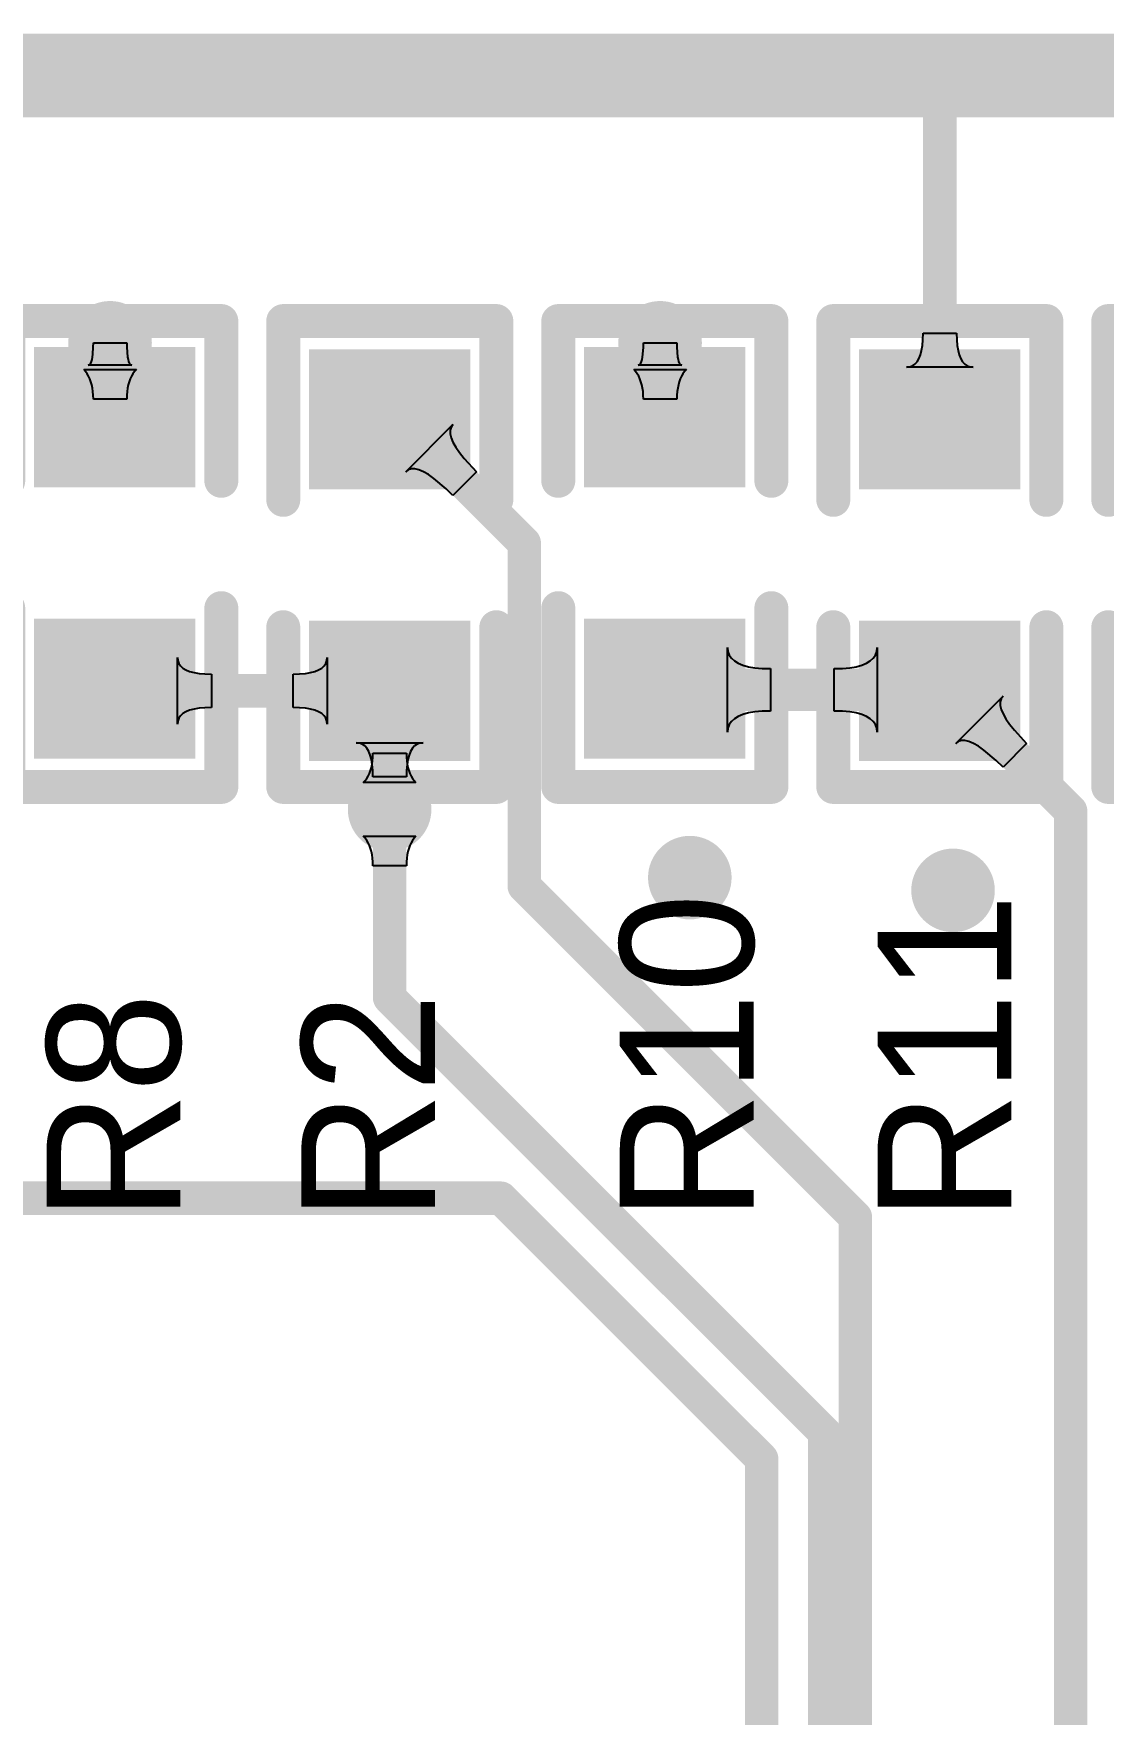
# Model space of a CAD drawing. Extents: x 244 to 457, y 184 to 319.
# Drawn here: x 338.95 to 345.35, y 259.87 to 269.92 of the extents above; entities that cross this region are included whole.
import ezdxf

# ---------------------------------------------------------------- set-up
doc = ezdxf.new("R2010")
doc.units = 0
doc.layers.get('0').update_dxf_attribs({"linetype": 'CONTINUOUS'})
for name, color, linetype in [('BOTTOMLAYER', 5, 'CONTINUOUS'), ('MULTILAYER', 9, 'CONTINUOUS'), ('TOPLAYER', 1, 'CONTINUOUS'), ('TOPOVERLAY', 2, 'CONTINUOUS'), ('TOPPASTE', 8, 'CONTINUOUS'), ('TOPSOLDER', 216, 'CONTINUOUS'), ('VIAHOLELAYER', 16, 'CONTINUOUS')]:
    doc.layers.add(name, color=color, linetype=linetype)

# ---------------------------------------------------------------- blocks, each defined once
blk = doc.blocks.new('R0603_12')
at = {"layer": 'TOPLAYER'}
for points in [[(-1.1303, -0.381), (-0.4953, -0.381), (-1.1303, 0.381), (-0.4953, 0.381)], [(0.4953, -0.381), (1.1303, -0.381), (0.4953, 0.381), (1.1303, 0.381)]]:
    blk.add_solid(points, dxfattribs=at)
at = {"layer": 'TOPOVERLAY', "const_width": 0.2032}
for points in [[(-1.38760708, 0.6373926799999999), (-0.4318, 0.6373926799999999)], [(-1.38760708, 0.6373926799999999), (-1.38760708, -0.6373926799999999)], [(0.3302, 0.6373926799999999), (1.39999974, 0.6373926799999999)], [(1.39999974, 0.6373926799999999), (1.39999974, -0.6373926799999999)], [(-1.38760708, -0.6373926799999999), (-0.4318, -0.6373926799999999)], [(0.3302, -0.6373926799999999), (1.39999974, -0.6373926799999999)]]:
    blk.add_lwpolyline(points, dxfattribs=at)
at = {"layer": 'TOPOVERLAY', "const_width": 0.1016}
for points in [[(-1.43840708, 0.6373926799999999, 1), (-1.33680708, 0.6373926799999999, 1)], [(-1.43840708, 0.6373926799999999, 1), (-1.33680708, 0.6373926799999999, 1)], [(-0.4826, 0.6373926799999999, 1), (-0.381, 0.6373926799999999, 1)], [(0.2794, 0.6373926799999999, 1), (0.381, 0.6373926799999999, 1)], [(1.34919974, 0.6373926799999999, 1), (1.45079974, 0.6373926799999999, 1)], [(1.34919974, 0.6373926799999999, 1), (1.45079974, 0.6373926799999999, 1)], [(-1.43840708, -0.6373926799999999, 1), (-1.33680708, -0.6373926799999999, 1)], [(-1.43840708, -0.6373926799999999, 1), (-1.33680708, -0.6373926799999999, 1)], [(-0.4826, -0.6373926799999999, 1), (-0.381, -0.6373926799999999, 1)], [(0.2794, -0.6373926799999999, 1), (0.381, -0.6373926799999999, 1)], [(1.34919974, -0.6373926799999999, 1), (1.45079974, -0.6373926799999999, 1)], [(1.34919974, -0.6373926799999999, 1), (1.45079974, -0.6373926799999999, 1)]]:
    blk.add_lwpolyline(points, format="xyb", close=True, dxfattribs=at)
at = {"layer": 'TOPPASTE'}
for points in [[(-1.1303, -0.381), (-0.4953, -0.381), (-1.1303, 0.381), (-0.4953, 0.381)], [(0.4953, -0.381), (1.1303, -0.381), (0.4953, 0.381), (1.1303, 0.381)]]:
    blk.add_solid(points, dxfattribs=at)
at = {"layer": 'TOPSOLDER'}
for points in [[(-1.2319, -0.4826), (-0.3937, -0.4826), (-1.2319, 0.4826), (-0.3937, 0.4826)], [(0.3937, -0.4826), (1.2319, -0.4826), (0.3937, 0.4826), (1.2319, 0.4826)]]:
    blk.add_solid(points, dxfattribs=at)
blk = doc.blocks.new('R0603_27')
at = {"layer": 'TOPLAYER'}
for points in [[(-1.1303, -0.381), (-0.4953, -0.381), (-1.1303, 0.381), (-0.4953, 0.381)], [(0.4953, -0.381), (1.1303, -0.381), (0.4953, 0.381), (1.1303, 0.381)]]:
    blk.add_solid(points, dxfattribs=at)
at = {"layer": 'TOPOVERLAY', "const_width": 0.2032}
for points in [[(-1.38760708, -0.6373926799999999), (-1.38760708, 0.6373926799999999)], [(-0.4318, 0.6373926799999999), (-1.38760708, 0.6373926799999999)], [(1.39999974, 0.6373926799999999), (0.3302, 0.6373926799999999)], [(1.39999974, -0.6373926799999999), (1.39999974, 0.6373926799999999)], [(-0.4318, -0.6373926799999999), (-1.38760708, -0.6373926799999999)], [(1.39999974, -0.6373926799999999), (0.3302, -0.6373926799999999)]]:
    blk.add_lwpolyline(points, dxfattribs=at)
at = {"layer": 'TOPOVERLAY', "const_width": 0.1016}
for points in [[(-1.43840708, 0.6373926799999999, 1), (-1.33680708, 0.6373926799999999, 1)], [(-1.43840708, 0.6373926799999999, 1), (-1.33680708, 0.6373926799999999, 1)], [(-0.4826, 0.6373926799999999, 1), (-0.381, 0.6373926799999999, 1)], [(0.2794, 0.6373926799999999, 1), (0.381, 0.6373926799999999, 1)], [(1.34919974, 0.6373926799999999, 1), (1.45079974, 0.6373926799999999, 1)], [(1.34919974, 0.6373926799999999, 1), (1.45079974, 0.6373926799999999, 1)], [(-1.43840708, -0.6373926799999999, 1), (-1.33680708, -0.6373926799999999, 1)], [(-1.43840708, -0.6373926799999999, 1), (-1.33680708, -0.6373926799999999, 1)], [(-0.4826, -0.6373926799999999, 1), (-0.381, -0.6373926799999999, 1)], [(0.2794, -0.6373926799999999, 1), (0.381, -0.6373926799999999, 1)], [(1.34919974, -0.6373926799999999, 1), (1.45079974, -0.6373926799999999, 1)], [(1.34919974, -0.6373926799999999, 1), (1.45079974, -0.6373926799999999, 1)]]:
    blk.add_lwpolyline(points, format="xyb", close=True, dxfattribs=at)
at = {"layer": 'TOPPASTE'}
for points in [[(-1.1303, -0.381), (-0.4953, -0.381), (-1.1303, 0.381), (-0.4953, 0.381)], [(0.4953, -0.381), (1.1303, -0.381), (0.4953, 0.381), (1.1303, 0.381)]]:
    blk.add_solid(points, dxfattribs=at)
at = {"layer": 'TOPSOLDER'}
for points in [[(-1.2319, -0.4826), (-0.3937, -0.4826), (-1.2319, 0.4826), (-0.3937, 0.4826)], [(0.3937, -0.4826), (1.2319, -0.4826), (0.3937, 0.4826), (1.2319, 0.4826)]]:
    blk.add_solid(points, dxfattribs=at)
blk = doc.blocks.new('R0603_28')
at = {"layer": 'TOPLAYER'}
for points in [[(-1.1303, -0.381), (-0.4953, -0.381), (-1.1303, 0.381), (-0.4953, 0.381)], [(0.4953, -0.381), (1.1303, -0.381), (0.4953, 0.381), (1.1303, 0.381)]]:
    blk.add_solid(points, dxfattribs=at)
at = {"layer": 'TOPOVERLAY', "const_width": 0.2032}
for points in [[(-0.4318, 0.6373926799999999), (-1.38760708, 0.6373926799999999)], [(-1.38760708, -0.6373926799999999), (-1.38760708, 0.6373926799999999)], [(1.39999974, 0.6373926799999999), (0.3302, 0.6373926799999999)], [(1.39999974, -0.6373926799999999), (1.39999974, 0.6373926799999999)], [(-0.4318, -0.6373926799999999), (-1.38760708, -0.6373926799999999)], [(1.39999974, -0.6373926799999999), (0.3302, -0.6373926799999999)]]:
    blk.add_lwpolyline(points, dxfattribs=at)
at = {"layer": 'TOPOVERLAY', "const_width": 0.1016}
for points in [[(-1.43840708, 0.6373926799999999, 1), (-1.33680708, 0.6373926799999999, 1)], [(-1.43840708, 0.6373926799999999, 1), (-1.33680708, 0.6373926799999999, 1)], [(-0.4826, 0.6373926799999999, 1), (-0.381, 0.6373926799999999, 1)], [(0.2794, 0.6373926799999999, 1), (0.381, 0.6373926799999999, 1)], [(1.34919974, 0.6373926799999999, 1), (1.45079974, 0.6373926799999999, 1)], [(1.34919974, 0.6373926799999999, 1), (1.45079974, 0.6373926799999999, 1)], [(-1.43840708, -0.6373926799999999, 1), (-1.33680708, -0.6373926799999999, 1)], [(-1.43840708, -0.6373926799999999, 1), (-1.33680708, -0.6373926799999999, 1)], [(-0.4826, -0.6373926799999999, 1), (-0.381, -0.6373926799999999, 1)], [(0.2794, -0.6373926799999999, 1), (0.381, -0.6373926799999999, 1)], [(1.34919974, -0.6373926799999999, 1), (1.45079974, -0.6373926799999999, 1)], [(1.34919974, -0.6373926799999999, 1), (1.45079974, -0.6373926799999999, 1)]]:
    blk.add_lwpolyline(points, format="xyb", close=True, dxfattribs=at)
at = {"layer": 'TOPPASTE'}
for points in [[(-1.1303, -0.381), (-0.4953, -0.381), (-1.1303, 0.381), (-0.4953, 0.381)], [(0.4953, -0.381), (1.1303, -0.381), (0.4953, 0.381), (1.1303, 0.381)]]:
    blk.add_solid(points, dxfattribs=at)
at = {"layer": 'TOPSOLDER'}
for points in [[(-1.2319, -0.4826), (-0.3937, -0.4826), (-1.2319, 0.4826), (-0.3937, 0.4826)], [(0.3937, -0.4826), (1.2319, -0.4826), (0.3937, 0.4826), (1.2319, 0.4826)]]:
    blk.add_solid(points, dxfattribs=at)
blk = doc.blocks.new('R0603_30')
at = {"layer": 'TOPLAYER'}
for points in [[(-1.1303, -0.381), (-0.4953, -0.381), (-1.1303, 0.381), (-0.4953, 0.381)], [(0.4953, -0.381), (1.1303, -0.381), (0.4953, 0.381), (1.1303, 0.381)]]:
    blk.add_solid(points, dxfattribs=at)
at = {"layer": 'TOPOVERLAY', "const_width": 0.2032}
for points in [[(-1.38760708, 0.6373926799999999), (-0.4318, 0.6373926799999999)], [(-1.38760708, 0.6373926799999999), (-1.38760708, -0.6373926799999999)], [(0.3302, 0.6373926799999999), (1.39999974, 0.6373926799999999)], [(1.39999974, 0.6373926799999999), (1.39999974, -0.6373926799999999)], [(-1.38760708, -0.6373926799999999), (-0.4318, -0.6373926799999999)], [(0.3302, -0.6373926799999999), (1.39999974, -0.6373926799999999)]]:
    blk.add_lwpolyline(points, dxfattribs=at)
at = {"layer": 'TOPOVERLAY', "const_width": 0.1016}
for points in [[(-1.43840708, 0.6373926799999999, 1), (-1.33680708, 0.6373926799999999, 1)], [(-1.43840708, 0.6373926799999999, 1), (-1.33680708, 0.6373926799999999, 1)], [(-0.4826, 0.6373926799999999, 1), (-0.381, 0.6373926799999999, 1)], [(0.2794, 0.6373926799999999, 1), (0.381, 0.6373926799999999, 1)], [(1.34919974, 0.6373926799999999, 1), (1.45079974, 0.6373926799999999, 1)], [(1.34919974, 0.6373926799999999, 1), (1.45079974, 0.6373926799999999, 1)], [(-1.43840708, -0.6373926799999999, 1), (-1.33680708, -0.6373926799999999, 1)], [(-1.43840708, -0.6373926799999999, 1), (-1.33680708, -0.6373926799999999, 1)], [(-0.4826, -0.6373926799999999, 1), (-0.381, -0.6373926799999999, 1)], [(0.2794, -0.6373926799999999, 1), (0.381, -0.6373926799999999, 1)], [(1.34919974, -0.6373926799999999, 1), (1.45079974, -0.6373926799999999, 1)], [(1.34919974, -0.6373926799999999, 1), (1.45079974, -0.6373926799999999, 1)]]:
    blk.add_lwpolyline(points, format="xyb", close=True, dxfattribs=at)
at = {"layer": 'TOPPASTE'}
for points in [[(-1.1303, -0.381), (-0.4953, -0.381), (-1.1303, 0.381), (-0.4953, 0.381)], [(0.4953, -0.381), (1.1303, -0.381), (0.4953, 0.381), (1.1303, 0.381)]]:
    blk.add_solid(points, dxfattribs=at)
at = {"layer": 'TOPSOLDER'}
for points in [[(-1.2319, -0.4826), (-0.3937, -0.4826), (-1.2319, 0.4826), (-0.3937, 0.4826)], [(0.3937, -0.4826), (1.2319, -0.4826), (0.3937, 0.4826), (1.2319, 0.4826)]]:
    blk.add_solid(points, dxfattribs=at)
blk = doc.blocks.new('R0603_32')
at = {"layer": 'TOPLAYER'}
for points in [[(-1.1303, -0.381), (-0.4953, -0.381), (-1.1303, 0.381), (-0.4953, 0.381)], [(0.4953, -0.381), (1.1303, -0.381), (0.4953, 0.381), (1.1303, 0.381)]]:
    blk.add_solid(points, dxfattribs=at)
at = {"layer": 'TOPOVERLAY', "const_width": 0.2032}
for points in [[(-1.38760708, 0.6373926799999999), (-0.4318, 0.6373926799999999)], [(-1.38760708, 0.6373926799999999), (-1.38760708, -0.6373926799999999)], [(0.3302, 0.6373926799999999), (1.39999974, 0.6373926799999999)], [(1.39999974, 0.6373926799999999), (1.39999974, -0.6373926799999999)], [(-1.38760708, -0.6373926799999999), (-0.4318, -0.6373926799999999)], [(0.3302, -0.6373926799999999), (1.39999974, -0.6373926799999999)]]:
    blk.add_lwpolyline(points, dxfattribs=at)
at = {"layer": 'TOPOVERLAY', "const_width": 0.1016}
for points in [[(-1.43840708, 0.6373926799999999, 1), (-1.33680708, 0.6373926799999999, 1)], [(-1.43840708, 0.6373926799999999, 1), (-1.33680708, 0.6373926799999999, 1)], [(-0.4826, 0.6373926799999999, 1), (-0.381, 0.6373926799999999, 1)], [(0.2794, 0.6373926799999999, 1), (0.381, 0.6373926799999999, 1)], [(1.34919974, 0.6373926799999999, 1), (1.45079974, 0.6373926799999999, 1)], [(1.34919974, 0.6373926799999999, 1), (1.45079974, 0.6373926799999999, 1)], [(-1.43840708, -0.6373926799999999, 1), (-1.33680708, -0.6373926799999999, 1)], [(-1.43840708, -0.6373926799999999, 1), (-1.33680708, -0.6373926799999999, 1)], [(-0.4826, -0.6373926799999999, 1), (-0.381, -0.6373926799999999, 1)], [(0.2794, -0.6373926799999999, 1), (0.381, -0.6373926799999999, 1)], [(1.34919974, -0.6373926799999999, 1), (1.45079974, -0.6373926799999999, 1)], [(1.34919974, -0.6373926799999999, 1), (1.45079974, -0.6373926799999999, 1)]]:
    blk.add_lwpolyline(points, format="xyb", close=True, dxfattribs=at)
at = {"layer": 'TOPPASTE'}
for points in [[(-1.1303, -0.381), (-0.4953, -0.381), (-1.1303, 0.381), (-0.4953, 0.381)], [(0.4953, -0.381), (1.1303, -0.381), (0.4953, 0.381), (1.1303, 0.381)]]:
    blk.add_solid(points, dxfattribs=at)
at = {"layer": 'TOPSOLDER'}
for points in [[(-1.2319, -0.4826), (-0.3937, -0.4826), (-1.2319, 0.4826), (-0.3937, 0.4826)], [(0.3937, -0.4826), (1.2319, -0.4826), (0.3937, 0.4826), (1.2319, 0.4826)]]:
    blk.add_solid(points, dxfattribs=at)

msp = doc.modelspace()

# ---------------------------------------------------------------- linework, layer by layer
at = {"layer": 'BOTTOMLAYER'}
for p, q in [((340.93441846, 265.10871286), (340.92349392, 265.1206153)), ((340.92349392, 265.1206153), (341.23849456, 265.1206153)), ((340.94419492, 265.0955455), (340.93441846, 265.10871286)), ((340.95282076, 265.08111576), (340.94419492, 265.0955455)), ((340.96029344, 265.06542364), (340.95282076, 265.08111576)), ((340.96662058, 265.0484666), (340.96029344, 265.06542364)), ((340.97179456, 265.03024718), (340.96662058, 265.0484666)), ((340.97582046, 265.01076538), (340.97179456, 265.03024718)), ((341.19019392, 265.03024718), (341.18616802, 265.01076538)), ((341.1953679, 265.0484666), (341.19019392, 265.03024718)), ((341.20169504, 265.06542364), (341.1953679, 265.0484666)), ((341.20916772, 265.08111576), (341.20169504, 265.06542364)), ((341.21779356, 265.0955455), (341.20916772, 265.08111576)), ((341.22757002, 265.10871286), (341.21779356, 265.0955455)), ((341.23849456, 265.1206153), (341.22757002, 265.10871286)), ((340.9786932, 264.9900212), (340.97582046, 265.01076538)), ((340.9804204, 264.96801464), (340.9786932, 264.9900212)), ((340.98099444, 264.94474316), (340.9804204, 264.96801464)), ((341.18099404, 264.94474316), (340.98099444, 264.94474316)), ((341.18156808, 264.96801464), (341.18099404, 264.94474316)), ((341.18329528, 264.9900212), (341.18156808, 264.96801464)), ((341.18616802, 265.01076538), (341.18329528, 264.9900212))]:
    msp.add_line(p, q, dxfattribs=at)
for points, const_width in [([(339.28349466, 268.07379964, 1), (339.53349162, 268.07379964, 1)], 0.2499995), ([(342.57420182, 268.07379964, 1), (342.82419878, 268.07379964, 1)], 0.2499995), ([(340.95599576, 265.28129824, 1), (341.20599272, 265.28129824, 1)], 0.2499995), ([(341.03099434, 265.28129824, 1), (341.13099414, 265.28129824, 1)], 0.0999998), ([(342.75200182, 264.87339964, 1), (343.00199878, 264.87339964, 1)], 0.2499995), ([(344.32680182, 264.79719964, 1), (344.57679878, 264.79719964, 1)], 0.2499995), ([(341.03099434, 264.1548057, 1), (341.13099414, 264.1548057, 1)], 0.0999998), ([(341.03099434, 264.1548057, 1), (341.13099414, 264.1548057, 1)], 0.0999998), ([(341.6962559, 262.95525514, 1), (341.7962557, 262.95525514, 1)], 0.0999998), ([(341.6962559, 262.95525514, 1), (341.7962557, 262.95525514, 1)], 0.0999998), ([(343.6346061, 261.55119394, 1), (343.7346059, 261.55119394, 1)], 0.0999998), ([(343.6346061, 261.55119394, 1), (343.7346059, 261.55119394, 1)], 0.0999998), ([(343.2568065, 261.39470454, 1), (343.3568063, 261.39470454, 1)], 0.0999998), ([(343.2568065, 261.39470454, 1), (343.3568063, 261.39470454, 1)], 0.0999998)]:
    msp.add_lwpolyline(points, format="xyb", close=True, dxfattribs=dict(at, const_width=const_width))
at = {"layer": 'BOTTOMLAYER', "const_width": 0.1999996}
for points in [[(341.08099424, 264.1548057), (341.08099424, 265.28129824)], [(341.08099424, 264.1548057), (343.684606, 261.55119394)], [(338.5975448, 262.95525514), (341.7462558, 262.95525514)], [(341.7462558, 262.95525514), (343.3068064, 261.39470454)], [(343.684606, 250.93496168), (343.684606, 261.55119394)], [(343.3068064, 252.14600574), (343.3068064, 261.39470454)]]:
    msp.add_lwpolyline(points, dxfattribs=at)
at = {"layer": 'MULTILAYER', "const_width": 0.2499995}
for points in [[(339.28349466, 268.07379964, 1), (339.53349162, 268.07379964, 1)], [(342.57420182, 268.07379964, 1), (342.82419878, 268.07379964, 1)], [(340.95599576, 265.28129824, 1), (341.20599272, 265.28129824, 1)], [(342.75200182, 264.87339964, 1), (343.00199878, 264.87339964, 1)], [(344.32680182, 264.79719964, 1), (344.57679878, 264.79719964, 1)]]:
    msp.add_lwpolyline(points, format="xyb", close=True, dxfattribs=at)
at = {"layer": 'TOPLAYER'}
for p, q in [((339.3057603, 268.0057632), (339.30818854, 268.04845298)), ((339.30818854, 268.04845298), (339.30849334, 268.07379964)), ((339.30849334, 268.07379964), (339.50849294, 268.07379964)), ((339.50849294, 268.07379964), (339.50879774, 268.04845298)), ((339.50879774, 268.04845298), (339.51334942, 267.98842262)), ((342.59646746, 268.0057632), (342.5988957, 268.04845298)), ((342.5988957, 268.04845298), (342.5992005, 268.07379964)), ((342.5992005, 268.07379964), (342.7992001, 268.07379964)), ((342.7992001, 268.07379964), (342.7995049, 268.04845298)), ((342.7995049, 268.04845298), (342.80405658, 267.98842262)), ((344.26376918, 268.02749798), (344.2687679, 268.05795512)), ((344.2687679, 268.05795512), (344.27176764, 268.09247118)), ((344.27176764, 268.09247118), (344.2727684, 268.13105124)), ((344.2727684, 268.13105124), (344.472768, 268.13105124)), ((344.472768, 268.13105124), (344.47376876, 268.09247118)), ((344.47376876, 268.09247118), (344.4767685, 268.05795512)), ((344.4767685, 268.05795512), (344.48176722, 268.02749798)), ((339.2781378, 267.9403963), (339.28390614, 267.9417298)), ((339.53884848, 267.9403963), (339.2781378, 267.9403963)), ((339.28390614, 267.9417298), (339.28906488, 267.94573284)), ((339.28906488, 267.94573284), (339.2936191, 267.95240288)), ((339.2936191, 267.95240288), (339.29756626, 267.96173992)), ((339.29756626, 267.96173992), (339.30090382, 267.9737465)), ((339.30090382, 267.9737465), (339.30363686, 267.98842262)), ((339.30363686, 267.98842262), (339.3057603, 268.0057632)), ((339.51334942, 267.98842262), (339.51608246, 267.9737465)), ((339.51608246, 267.9737465), (339.51942002, 267.96173992)), ((339.51942002, 267.96173992), (339.52336718, 267.95240288)), ((339.52336718, 267.95240288), (339.5279214, 267.94573284)), ((339.5279214, 267.94573284), (339.53308014, 267.9417298)), ((339.53308014, 267.9417298), (339.53884848, 267.9403963)), ((342.56884496, 267.9403963), (342.5746133, 267.9417298)), ((342.82955564, 267.9403963), (342.56884496, 267.9403963)), ((342.5746133, 267.9417298), (342.57977204, 267.94573284)), ((342.57977204, 267.94573284), (342.58432626, 267.95240288)), ((342.58432626, 267.95240288), (342.58827342, 267.96173992)), ((342.58827342, 267.96173992), (342.59161098, 267.9737465)), ((342.59161098, 267.9737465), (342.59434402, 267.98842262)), ((342.59434402, 267.98842262), (342.59646746, 268.0057632)), ((342.80405658, 267.98842262), (342.80678962, 267.9737465)), ((342.80678962, 267.9737465), (342.81012718, 267.96173992)), ((342.81012718, 267.96173992), (342.81407434, 267.95240288)), ((342.81407434, 267.95240288), (342.81862856, 267.94573284)), ((342.81862856, 267.94573284), (342.8237873, 267.9417298)), ((342.8237873, 267.9417298), (342.82955564, 267.9403963)), ((344.20876802, 267.93612656), (344.22376926, 267.94627894)), ((344.22376926, 267.94627894), (344.23676898, 267.96049024)), ((344.23676898, 267.96049024), (344.24776972, 267.97876554)), ((344.24776972, 267.97876554), (344.25676894, 268.00109976)), ((344.25676894, 268.00109976), (344.26376918, 268.02749798)), ((344.48176722, 268.02749798), (344.48876746, 268.00109976)), ((344.48876746, 268.00109976), (344.49776668, 267.97876554)), ((344.49776668, 267.97876554), (344.50876742, 267.96049024)), ((344.50876742, 267.96049024), (344.52176714, 267.94627894)), ((344.52176714, 267.94627894), (344.53676838, 267.93612656)), ((339.26191736, 267.90121426), (339.25099282, 267.9131167)), ((339.25099282, 267.9131167), (339.56599346, 267.9131167)), ((339.27169382, 267.8880469), (339.26191736, 267.90121426)), ((339.28031966, 267.87361716), (339.27169382, 267.8880469)), ((339.28779234, 267.85792504), (339.28031966, 267.87361716)), ((339.29411948, 267.840968), (339.28779234, 267.85792504)), ((339.29929346, 267.82274858), (339.29411948, 267.840968)), ((339.5228668, 267.840968), (339.51769282, 267.82274858)), ((339.52919394, 267.85792504), (339.5228668, 267.840968)), ((339.53666662, 267.87361716), (339.52919394, 267.85792504)), ((339.54529246, 267.8880469), (339.53666662, 267.87361716)), ((339.55506892, 267.90121426), (339.54529246, 267.8880469)), ((339.56599346, 267.9131167), (339.55506892, 267.90121426)), ((342.55262452, 267.90121426), (342.54169998, 267.9131167)), ((342.54169998, 267.9131167), (342.85670062, 267.9131167)), ((342.56240098, 267.8880469), (342.55262452, 267.90121426)), ((342.57102682, 267.87361716), (342.56240098, 267.8880469)), ((342.5784995, 267.85792504), (342.57102682, 267.87361716)), ((342.58482664, 267.840968), (342.5784995, 267.85792504)), ((342.59000062, 267.82274858), (342.58482664, 267.840968)), ((342.81357396, 267.840968), (342.80839998, 267.82274858)), ((342.8199011, 267.85792504), (342.81357396, 267.840968)), ((342.82737378, 267.87361716), (342.8199011, 267.85792504)), ((342.83599962, 267.8880469), (342.82737378, 267.87361716)), ((342.84577608, 267.90121426), (342.83599962, 267.8880469)), ((342.85670062, 267.9131167), (342.84577608, 267.90121426)), ((344.1727686, 267.92800364), (344.1917678, 267.9300331)), ((344.5727678, 267.92800364), (344.1727686, 267.92800364)), ((344.1917678, 267.9300331), (344.20876802, 267.93612656)), ((344.53676838, 267.93612656), (344.5537686, 267.9300331)), ((344.5537686, 267.9300331), (344.5727678, 267.92800364)), ((339.30331936, 267.80326678), (339.29929346, 267.82274858)), ((339.3061921, 267.7825226), (339.30331936, 267.80326678)), ((339.3079193, 267.76051604), (339.3061921, 267.7825226)), ((339.30849334, 267.73724456), (339.3079193, 267.76051604)), ((339.50906698, 267.76051604), (339.50849294, 267.73724456)), ((339.51079418, 267.7825226), (339.50906698, 267.76051604)), ((339.51366692, 267.80326678), (339.51079418, 267.7825226)), ((339.51769282, 267.82274858), (339.51366692, 267.80326678)), ((342.59402652, 267.80326678), (342.59000062, 267.82274858)), ((342.59689926, 267.7825226), (342.59402652, 267.80326678)), ((342.59862646, 267.76051604), (342.59689926, 267.7825226)), ((342.5992005, 267.73724456), (342.59862646, 267.76051604)), ((342.79977414, 267.76051604), (342.7992001, 267.73724456)), ((342.80150134, 267.7825226), (342.79977414, 267.76051604)), ((342.80437408, 267.80326678), (342.80150134, 267.7825226)), ((342.80839998, 267.82274858), (342.80437408, 267.80326678)), ((339.50849294, 267.73724456), (339.30849334, 267.73724456)), ((342.7992001, 267.73724456), (342.5992005, 267.73724456)), ((341.17717134, 267.30214764), (341.46001304, 267.58498934)), ((341.44869988, 267.56943438), (341.4430433, 267.55104986)), ((341.4430433, 267.55104986), (341.4430433, 267.52983578)), ((341.46001304, 267.58498934), (341.44869988, 267.56943438)), ((341.4430433, 267.52983578), (341.44869988, 267.50579468)), ((341.44869988, 267.50579468), (341.46001304, 267.47892402)), ((341.46001304, 267.47892402), (341.47698278, 267.44922634)), ((341.47698278, 267.44922634), (341.49961164, 267.4166991)), ((341.49961164, 267.4166991), (341.52789454, 267.3813423)), ((341.52789454, 267.3813423), (341.60143516, 267.30214764)), ((341.1927263, 267.3134608), (341.17717134, 267.30214764)), ((341.21111082, 267.31911738), (341.1927263, 267.3134608)), ((341.2323249, 267.31911738), (341.21111082, 267.31911738)), ((341.256366, 267.3134608), (341.2323249, 267.31911738)), ((341.28323666, 267.30214764), (341.256366, 267.3134608)), ((341.31293434, 267.2851779), (341.28323666, 267.30214764)), ((341.34546158, 267.26254904), (341.31293434, 267.2851779)), ((341.41899966, 267.20032412), (341.34546158, 267.26254904)), ((341.60143516, 267.30214764), (341.46001304, 267.16072552)), ((341.46001304, 267.16072552), (341.41899966, 267.20032412)), ((343.10231862, 265.7431947), (343.10231862, 266.2511947)), ((343.10231862, 266.2511947), (343.1048891, 266.2270647)), ((343.99529372, 266.2270647), (343.9978642, 266.2511947)), ((343.9978642, 266.2511947), (343.9978642, 265.7431947)), ((339.81161146, 265.79100004), (339.81161146, 266.19099924)), ((339.81161146, 266.19099924), (339.81364092, 266.17200004)), ((339.81364092, 266.17200004), (339.81973438, 266.15499982)), ((339.81973438, 266.15499982), (339.82988676, 266.13999858)), ((339.82988676, 266.13999858), (339.84409806, 266.12699886)), ((340.67467044, 266.12699886), (340.68888174, 266.13999858)), ((340.68888174, 266.13999858), (340.69903412, 266.15499982)), ((340.69903412, 266.15499982), (340.70512758, 266.17200004)), ((340.70512758, 266.17200004), (340.70715704, 266.19099924)), ((340.70715704, 266.19099924), (340.70715704, 265.79100004)), ((343.1048891, 266.2270647), (343.11260054, 266.2054747)), ((343.11260054, 266.2054747), (343.12545294, 266.1864247)), ((343.12545294, 266.1864247), (343.1434463, 266.1699147)), ((343.1434463, 266.1699147), (343.16658062, 266.1559447)), ((343.16658062, 266.1559447), (343.1948559, 266.1445147)), ((343.1948559, 266.1445147), (343.22827214, 266.1356247)), ((343.22827214, 266.1356247), (343.26682934, 266.1292747)), ((343.26682934, 266.1292747), (343.3105275, 266.1254647)), ((343.78965532, 266.1254647), (343.83335348, 266.1292747)), ((343.83335348, 266.1292747), (343.87191068, 266.1356247)), ((343.87191068, 266.1356247), (343.90532692, 266.1445147)), ((343.90532692, 266.1445147), (343.9336022, 266.1559447)), ((343.9336022, 266.1559447), (343.95673652, 266.1699147)), ((343.95673652, 266.1699147), (343.97472988, 266.1864247)), ((343.97472988, 266.1864247), (343.98758228, 266.2054747)), ((343.98758228, 266.2054747), (343.99529372, 266.2270647)), ((339.84409806, 266.12699886), (339.86237336, 266.11599812)), ((339.86237336, 266.11599812), (339.88470758, 266.1069989)), ((339.88470758, 266.1069989), (339.9111058, 266.09999866)), ((339.9111058, 266.09999866), (339.94156294, 266.09499994)), ((339.94156294, 266.09499994), (339.976079, 266.0920002)), ((339.976079, 266.0920002), (340.01465906, 266.09099944)), ((340.01465906, 266.09099944), (340.01465906, 265.89099984)), ((340.50410944, 266.09099944), (340.5426895, 266.0920002)), ((340.50410944, 265.89099984), (340.50410944, 266.09099944)), ((340.5426895, 266.0920002), (340.57720556, 266.09499994)), ((340.57720556, 266.09499994), (340.6076627, 266.09999866)), ((340.6076627, 266.09999866), (340.63406092, 266.1069989)), ((340.63406092, 266.1069989), (340.65639514, 266.11599812)), ((340.65639514, 266.11599812), (340.67467044, 266.12699886)), ((343.3105275, 266.1254647), (343.35936662, 266.1241947)), ((343.35936662, 266.1241947), (343.35936662, 265.8701947)), ((343.7408162, 266.1241947), (343.78965532, 266.1254647)), ((343.7408162, 265.8701947), (343.7408162, 266.1241947)), ((344.4678785, 265.67654764), (344.7507202, 265.95938934)), ((344.73940704, 265.94383438), (344.73375046, 265.92544986)), ((344.7507202, 265.95938934), (344.73940704, 265.94383438)), ((339.82988676, 265.8420007), (339.81973438, 265.82699946)), ((339.84409806, 265.85500042), (339.82988676, 265.8420007)), ((339.86237336, 265.86600116), (339.84409806, 265.85500042)), ((339.88470758, 265.87500038), (339.86237336, 265.86600116)), ((339.9111058, 265.88200062), (339.88470758, 265.87500038)), ((339.94156294, 265.88699934), (339.9111058, 265.88200062)), ((339.976079, 265.88999908), (339.94156294, 265.88699934)), ((340.01465906, 265.89099984), (339.976079, 265.88999908)), ((340.5426895, 265.88999908), (340.50410944, 265.89099984)), ((340.57720556, 265.88699934), (340.5426895, 265.88999908)), ((340.6076627, 265.88200062), (340.57720556, 265.88699934)), ((340.63406092, 265.87500038), (340.6076627, 265.88200062)), ((340.65639514, 265.86600116), (340.63406092, 265.87500038)), ((340.67467044, 265.85500042), (340.65639514, 265.86600116)), ((340.68888174, 265.8420007), (340.67467044, 265.85500042)), ((340.69903412, 265.82699946), (340.68888174, 265.8420007)), ((343.16658062, 265.8384447), (343.1434463, 265.8244747)), ((343.1948559, 265.8498747), (343.16658062, 265.8384447)), ((343.22827214, 265.8587647), (343.1948559, 265.8498747)), ((343.26682934, 265.8651147), (343.22827214, 265.8587647)), ((343.3105275, 265.8689247), (343.26682934, 265.8651147)), ((343.35936662, 265.8701947), (343.3105275, 265.8689247)), ((343.78965532, 265.8689247), (343.7408162, 265.8701947)), ((343.83335348, 265.8651147), (343.78965532, 265.8689247)), ((343.87191068, 265.8587647), (343.83335348, 265.8651147)), ((343.90532692, 265.8498747), (343.87191068, 265.8587647)), ((343.9336022, 265.8384447), (343.90532692, 265.8498747)), ((343.95673652, 265.8244747), (343.9336022, 265.8384447)), ((344.73375046, 265.92544986), (344.73375046, 265.90423578)), ((344.73375046, 265.90423578), (344.73940704, 265.88019468)), ((344.73940704, 265.88019468), (344.7507202, 265.85332402)), ((344.7507202, 265.85332402), (344.76768994, 265.82362634)), ((339.81364092, 265.80999924), (339.81161146, 265.79100004)), ((339.81973438, 265.82699946), (339.81364092, 265.80999924)), ((340.70512758, 265.80999924), (340.69903412, 265.82699946)), ((340.70715704, 265.79100004), (340.70512758, 265.80999924)), ((343.1048891, 265.7673247), (343.10231862, 265.7431947)), ((343.11260054, 265.7889147), (343.1048891, 265.7673247)), ((343.12545294, 265.8079647), (343.11260054, 265.7889147)), ((343.1434463, 265.8244747), (343.12545294, 265.8079647)), ((343.97472988, 265.8079647), (343.95673652, 265.8244747)), ((343.98758228, 265.7889147), (343.97472988, 265.8079647)), ((343.99529372, 265.7673247), (343.98758228, 265.7889147)), ((343.9978642, 265.7431947), (343.99529372, 265.7673247)), ((344.76768994, 265.82362634), (344.7903188, 265.7910991)), ((344.7903188, 265.7910991), (344.8186017, 265.7557423)), ((344.8186017, 265.7557423), (344.89214232, 265.67654764)), ((340.89999384, 265.67756618), (340.88099464, 265.67959564)), ((340.88099464, 265.67959564), (341.28099384, 265.67959564)), ((340.91699406, 265.67147272), (340.89999384, 265.67756618)), ((340.9319953, 265.66132034), (340.91699406, 265.67147272)), ((340.94499502, 265.64710904), (340.9319953, 265.66132034)), ((340.95599576, 265.62883374), (340.94499502, 265.64710904)), ((340.96499498, 265.60649952), (340.95599576, 265.62883374)), ((341.20599272, 265.62883374), (341.1969935, 265.60649952)), ((341.21699346, 265.64710904), (341.20599272, 265.62883374)), ((341.22999318, 265.66132034), (341.21699346, 265.64710904)), ((341.24499442, 265.67147272), (341.22999318, 265.66132034)), ((341.26199464, 265.67756618), (341.24499442, 265.67147272)), ((341.28099384, 265.67959564), (341.26199464, 265.67756618)), ((344.48343346, 265.6878608), (344.4678785, 265.67654764)), ((344.50181798, 265.69351738), (344.48343346, 265.6878608)), ((344.52303206, 265.69351738), (344.50181798, 265.69351738)), ((344.54707316, 265.6878608), (344.52303206, 265.69351738)), ((344.57394382, 265.67654764), (344.54707316, 265.6878608)), ((344.6036415, 265.6595779), (344.57394382, 265.67654764)), ((344.63616874, 265.63694904), (344.6036415, 265.6595779)), ((344.70970682, 265.57472412), (344.63616874, 265.63694904)), ((344.89214232, 265.67654764), (344.7507202, 265.53512552)), ((340.97199522, 265.5801013), (340.96499498, 265.60649952)), ((340.96662058, 265.51412988), (340.97179456, 265.5323493)), ((340.97179456, 265.5323493), (340.97582046, 265.5518311)), ((340.97699394, 265.54964416), (340.97199522, 265.5801013)), ((340.97582046, 265.5518311), (340.9786932, 265.57257528)), ((340.97999368, 265.5151281), (340.97699394, 265.54964416)), ((340.9786932, 265.57257528), (340.9804204, 265.59458184)), ((340.9804204, 265.59458184), (340.98099444, 265.61785332)), ((340.98099444, 265.61785332), (341.18099404, 265.61785332)), ((341.18099404, 265.61785332), (341.18156808, 265.59458184)), ((341.18156808, 265.59458184), (341.18329528, 265.57257528)), ((341.18499454, 265.54964416), (341.1819948, 265.5151281)), ((341.18329528, 265.57257528), (341.18616802, 265.5518311)), ((341.18999326, 265.5801013), (341.18499454, 265.54964416)), ((341.18616802, 265.5518311), (341.19019392, 265.5323493)), ((341.1969935, 265.60649952), (341.18999326, 265.5801013)), ((341.19019392, 265.5323493), (341.1953679, 265.51412988)), ((344.7507202, 265.53512552), (344.70970682, 265.57472412)), ((340.92349392, 265.44198118), (340.93441846, 265.45388362)), ((341.23849456, 265.44198118), (340.92349392, 265.44198118)), ((340.93441846, 265.45388362), (340.94419492, 265.46705098)), ((340.94419492, 265.46705098), (340.95282076, 265.48148072)), ((340.95282076, 265.48148072), (340.96029344, 265.49717284)), ((340.96029344, 265.49717284), (340.96662058, 265.51412988)), ((340.98099444, 265.47654804), (340.97999368, 265.5151281)), ((341.18099404, 265.47654804), (340.98099444, 265.47654804)), ((341.1819948, 265.5151281), (341.18099404, 265.47654804)), ((341.1953679, 265.51412988), (341.20169504, 265.49717284)), ((341.20169504, 265.49717284), (341.20916772, 265.48148072)), ((341.20916772, 265.48148072), (341.21779356, 265.46705098)), ((341.21779356, 265.46705098), (341.22757002, 265.45388362)), ((341.22757002, 265.45388362), (341.23849456, 265.44198118))]:
    msp.add_line(p, q, dxfattribs=at)
for points, const_width in [([(336.7302003, 269.67399964), (344.2994003, 269.67399964)], 0.499999), ([(344.2994003, 269.67399964), (346.1536003, 269.67399964)], 0.499999), ([(344.2994003, 269.67399964), (344.3727682, 269.60063174)], 0.1999996), ([(344.3727682, 267.61659964), (344.3727682, 269.60063174)], 0.1999996), ([(339.40849314, 267.65720662), (339.40849314, 268.07379964)], 0.1999996), ([(342.6992003, 267.65720662), (342.6992003, 268.07379964)], 0.1999996), ([(339.40849314, 267.65720662), (339.43670746, 267.6289923)], 0.1999996), ([(342.6992003, 267.65720662), (342.72741462, 267.6289923)], 0.1999996), ([(341.08206104, 267.61659964), (341.14556104, 267.61659964)], 0.1999996), ([(341.14556104, 267.61659964), (341.8864003, 266.87576038)], 0.1999996), ([(341.8864003, 264.82259964), (341.8864003, 266.87576038)], 0.1999996), ([(342.72741462, 266.0033923), (342.73361222, 265.9971947)], 0.254), ([(339.43670746, 266.0033923), (339.44910012, 265.99099964)], 0.1999996), ([(339.44910012, 265.99099964), (341.08206104, 265.99099964)], 0.1999996), ([(341.08099424, 265.98993284), (341.08206104, 265.99099964)], 0.1999996), ([(341.08099424, 265.28129824), (341.08099424, 265.98993284)], 0.1999996), ([(342.73361222, 265.9971947), (344.36657314, 265.9971947)], 0.254), ([(344.36657314, 265.9971947), (344.3727682, 265.99099964)], 0.254), ([(344.3727682, 265.99099964), (344.4362682, 265.99099964)], 0.1999996), ([(344.4362682, 265.99099964), (345.15519996, 265.27206788)], 0.1999996), ([(345.15519996, 242.72459964), (345.15519996, 265.27206788)], 0.1999996), ([(341.8864003, 264.82259964), (343.8676003, 262.84139964)], 0.1999996), ([(343.8676003, 255.42459964), (343.8676003, 262.84139964)], 0.1999996)]:
    msp.add_lwpolyline(points, dxfattribs=dict(at, const_width=const_width))
for points, const_width in [([(344.17440182, 269.67399964, 1), (344.42439878, 269.67399964, 1)], 0.2499995), ([(344.17440182, 269.67399964, 1), (344.42439878, 269.67399964, 1)], 0.2499995), ([(344.2494004, 269.67399964, 1), (344.3494002, 269.67399964, 1)], 0.0999998), ([(344.3227683, 269.60063174, 1), (344.4227681, 269.60063174, 1)], 0.0999998), ([(344.3227683, 269.60063174, 1), (344.4227681, 269.60063174, 1)], 0.0999998), ([(339.28349466, 268.07379964, 1), (339.53349162, 268.07379964, 1)], 0.2499995), ([(342.57420182, 268.07379964, 1), (342.82419878, 268.07379964, 1)], 0.2499995), ([(339.35849324, 268.07379964, 1), (339.45849304, 268.07379964, 1)], 0.0999998), ([(342.6492004, 268.07379964, 1), (342.7492002, 268.07379964, 1)], 0.0999998), ([(339.35849324, 267.65720662, 1), (339.45849304, 267.65720662, 1)], 0.0999998), ([(339.35849324, 267.65720662, 1), (339.45849304, 267.65720662, 1)], 0.0999998), ([(342.6492004, 267.65720662, 1), (342.7492002, 267.65720662, 1)], 0.0999998), ([(342.6492004, 267.65720662, 1), (342.7492002, 267.65720662, 1)], 0.0999998), ([(339.38670756, 267.6289923, 1), (339.48670736, 267.6289923, 1)], 0.0999998), ([(341.03206114, 267.61659964, 1), (341.13206094, 267.61659964, 1)], 0.0999998), ([(341.09556114, 267.61659964, 1), (341.19556094, 267.61659964, 1)], 0.0999998), ([(341.09556114, 267.61659964, 1), (341.19556094, 267.61659964, 1)], 0.0999998), ([(342.67741472, 267.6289923, 1), (342.77741452, 267.6289923, 1)], 0.0999998), ([(344.3227683, 267.61659964, 1), (344.4227681, 267.61659964, 1)], 0.0999998), ([(341.8364004, 266.87576038, 1), (341.9364002, 266.87576038, 1)], 0.0999998), ([(341.8364004, 266.87576038, 1), (341.9364002, 266.87576038, 1)], 0.0999998), ([(342.66391462, 266.0033923, 1), (342.79091462, 266.0033923, 1)], 0.127), ([(339.38670756, 266.0033923, 1), (339.48670736, 266.0033923, 1)], 0.0999998), ([(339.39910022, 265.99099964, 1), (339.49910002, 265.99099964, 1)], 0.0999998), ([(339.39910022, 265.99099964, 1), (339.49910002, 265.99099964, 1)], 0.0999998), ([(341.03099434, 265.98993284, 1), (341.13099414, 265.98993284, 1)], 0.0999998), ([(341.03099434, 265.98993284, 1), (341.13099414, 265.98993284, 1)], 0.0999998), ([(341.03206114, 265.99099964, 1), (341.13206094, 265.99099964, 1)], 0.0999998), ([(341.03206114, 265.99099964, 1), (341.13206094, 265.99099964, 1)], 0.0999998), ([(342.67011222, 265.9971947, 1), (342.79711222, 265.9971947, 1)], 0.127), ([(342.67011222, 265.9971947, 1), (342.79711222, 265.9971947, 1)], 0.127), ([(344.30307314, 265.9971947, 1), (344.43007314, 265.9971947, 1)], 0.127), ([(344.30307314, 265.9971947, 1), (344.43007314, 265.9971947, 1)], 0.127), ([(344.3092682, 265.99099964, 1), (344.4362682, 265.99099964, 1)], 0.127), ([(344.3227683, 265.99099964, 1), (344.4227681, 265.99099964, 1)], 0.0999998), ([(344.3862683, 265.99099964, 1), (344.4862681, 265.99099964, 1)], 0.0999998), ([(344.3862683, 265.99099964, 1), (344.4862681, 265.99099964, 1)], 0.0999998), ([(340.95599576, 265.28129824, 1), (341.20599272, 265.28129824, 1)], 0.2499995), ([(341.03099434, 265.28129824, 1), (341.13099414, 265.28129824, 1)], 0.0999998), ([(345.10520006, 265.27206788, 1), (345.20519986, 265.27206788, 1)], 0.0999998), ([(345.10520006, 265.27206788, 1), (345.20519986, 265.27206788, 1)], 0.0999998), ([(342.75200182, 264.87339964, 1), (343.00199878, 264.87339964, 1)], 0.2499995), ([(344.32680182, 264.79719964, 1), (344.57679878, 264.79719964, 1)], 0.2499995), ([(341.8364004, 264.82259964, 1), (341.9364002, 264.82259964, 1)], 0.0999998), ([(341.8364004, 264.82259964, 1), (341.9364002, 264.82259964, 1)], 0.0999998), ([(343.8176004, 262.84139964, 1), (343.9176002, 262.84139964, 1)], 0.0999998), ([(343.8176004, 262.84139964, 1), (343.9176002, 262.84139964, 1)], 0.0999998)]:
    msp.add_lwpolyline(points, format="xyb", close=True, dxfattribs=dict(at, const_width=const_width))
at = {"layer": 'VIAHOLELAYER', "const_width": 0.1499997}
for points in [[(339.33349456, 268.07379964, 1), (339.48349172, 268.07379964, 1)], [(342.62420172, 268.07379964, 1), (342.77419888, 268.07379964, 1)], [(341.00599566, 265.28129824, 1), (341.15599282, 265.28129824, 1)], [(342.80200172, 264.87339964, 1), (342.95199888, 264.87339964, 1)], [(344.37680172, 264.79719964, 1), (344.52679888, 264.79719964, 1)]]:
    msp.add_lwpolyline(points, format="xyb", close=True, dxfattribs=at)

# ---------------------------------------------------------------- block references
for name, p, rotation in [('R0603_28', (339.43670746, 266.8161923), 270), ('R0603_32', (341.08206104, 266.80379964), 90), ('R0603_27', (342.72741462, 266.8161923), 270), ('R0603_12', (344.3727682, 266.80379964), 90), ('R0603_30', (346.01812178, 266.80379964), 90)]:
    msp.add_blockref(name, p, dxfattribs=dict(rotation=rotation))

# ---------------------------------------------------------------- texts
at = {"layer": 'TOPOVERLAY'}
for s, p in [('R10', (343.2580003, 262.81599964)), ('R11', (344.80086996, 262.8159971)), ('R8', (339.8290003, 262.8159971)), ('R2', (341.3530003, 262.8159971))]:
    msp.add_text(s, height=0.80000094, rotation=90, dxfattribs=at).set_placement(p)

doc.saveas('drawing.dxf')
